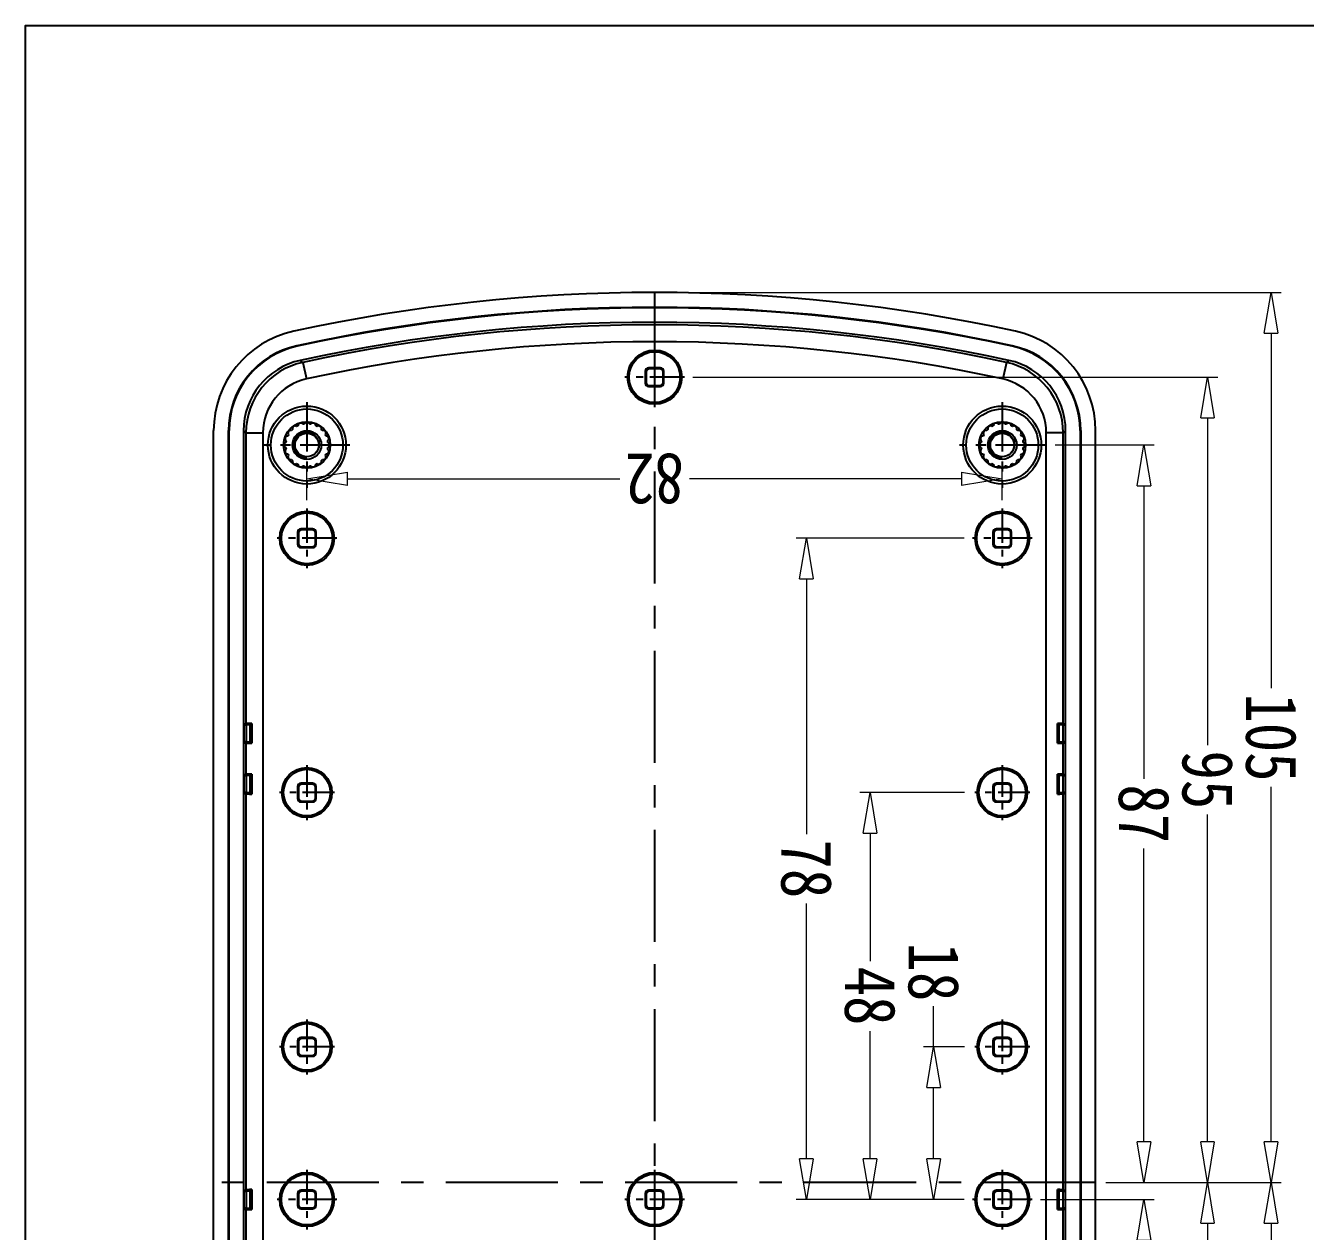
# Model space of a CAD drawing. Header units: millimetres. Extents: x 1786 to 2940, y -3417 to -1928.
# Drawn here: x 2424.2 to 2575.1, y -3198.1 to -3055.9 of the extents above; entities that cross this region are included whole.
import ezdxf

# ---------------------------------------------------------------- set-up
doc = ezdxf.new("R2010")
doc.units = ezdxf.units.MM
doc.linetypes.add('CENTER', pattern=[50.8, 31.75, -6.35, 6.35, -6.35])
doc.layers.add('dim', color=3, linetype='Continuous', lineweight=9)
doc.styles.add('FFS', font='', dxfattribs={"width": 0.85})
doc.styles.get('FFS').set_extended_font_data('FangSong_GB2312')
doc.dimstyles.new('YanXiu', dxfattribs={"dimtxt": 2.5, "dimasz": 2.2, "dimexe": 1, "dimexo": 0.6, "dimgap": 0.66, "dimtad": 0, "dimzin": 9, "dimdsep": 46, "dimtxsty": 'FFS', "dimblk": 'CLOSEDBLANK', "dimcen": 0, "dimclrd": 256, "dimclre": 131, "dimclrt": 42, "dimazin": 2, "dimtfac": 1, "dimtofl": 0, "dimtmove": 0, "dimatfit": 3, "dimldrblk": 'CLOSEDBLANK', "dimfxl": 1, "dimlwd": 5, "dimlwe": 5, "dimarcsym": 0})

# ---------------------------------------------------------------- blocks, each defined once
blk = doc.blocks.new('*u2')
at = {"layer": 'Defpoints', "color": 2}
blk.add_lwpolyline([(-135.77, 94.941), (135.77, 94.941), (135.77, -94.941), (-135.77, -94.941)], close=True, dxfattribs=at)
blk = doc.blocks.new('_ClosedBlank')
at = {"color": 0, "linetype": 'ByBlock', "lineweight": -2}
for p, q in [((-1, 0.167), (0, 0)), ((-1, 0.167), (-1, -0.167)), ((0, 0), (-1, -0.167))]:
    blk.add_line(p, q, dxfattribs=at)
blk = doc.blocks.new('*D30')
at = {"layer": 'Defpoints', "color": 0, "transparency": 16777216}
for p in [(142.79, 57.17, 0), (224.79, 57.17, 0), (224.79, 53.46)]:
    blk.add_point(p, dxfattribs=at)
at = {"layer": 'dim', "color": 131, "lineweight": 5, "transparency": 16777216}
for p, q in [((142.79, 55.97), (142.79, 52.26)), ((224.79, 55.97), (224.79, 52.26))]:
    blk.add_line(p, q, dxfattribs=at)
at = {"layer": 'dim', "lineweight": 5, "transparency": 16777216}
for p, q in [((147.59, 53.46), (179.68, 53.46)), ((219.99, 53.46), (187.89, 53.46))]:
    blk.add_line(p, q, dxfattribs=at)
at = {"layer": 'dim', "lineweight": 5, "transparency": 16777216, "xscale": 4.800000000000001, "yscale": 4.800000000000001, "zscale": 4.800000000000001, "rotation": 180}
blk.add_blockref('_ClosedBlank', (142.79, 53.46), dxfattribs=at)
at = {"layer": 'dim', "lineweight": 5, "transparency": 16777216, "xscale": 4.800000000000001, "yscale": 4.800000000000001, "zscale": 4.800000000000001}
blk.add_blockref('_ClosedBlank', (224.79, 53.46), dxfattribs=at)
at = {"layer": 'dim', "color": 42, "transparency": 16777216, "insert": (183.79, 53.46), "char_height": 6, "attachment_point": 5, "style": 'FFS'}
blk.add_mtext('82', dxfattribs=at)
blk = doc.blocks.new('*D31')
at = {"layer": 'Defpoints', "color": 0, "transparency": 16777216}
for p in [(146.09, 138.47, 0), (146.09, 60.47, 0), (165.88, 60.47)]:
    blk.add_point(p, dxfattribs=at)
at = {"layer": 'dim', "color": 131, "lineweight": 5, "transparency": 16777216}
for p, q in [((147.29, 138.47), (167.08, 138.47)), ((147.29, 60.47), (167.08, 60.47))]:
    blk.add_line(p, q, dxfattribs=at)
at = {"layer": 'dim', "lineweight": 5, "transparency": 16777216}
for p, q in [((165.88, 133.67), (165.88, 103.57)), ((165.88, 65.27), (165.88, 95.38))]:
    blk.add_line(p, q, dxfattribs=at)
at = {"layer": 'dim', "lineweight": 5, "transparency": 16777216, "xscale": 4.800000000000001, "yscale": 4.800000000000001, "zscale": 4.800000000000001}
for p, rotation in [((165.88, 138.47), 90), ((165.88, 60.47), 270)]:
    blk.add_blockref('_ClosedBlank', p, dxfattribs=dict(at, rotation=rotation))
at = {"layer": 'dim', "color": 42, "transparency": 16777216, "insert": (165.88, 99.47), "char_height": 6, "attachment_point": 5, "rotation": 90, "style": 'FFS'}
blk.add_mtext('78', dxfattribs=at)
blk = doc.blocks.new('*D32')
at = {"layer": 'Defpoints', "color": 0, "transparency": 16777216}
for p in [(146.09, 138.47, 0), (146.03, 90.47, 0), (158.38, 90.47)]:
    blk.add_point(p, dxfattribs=at)
at = {"layer": 'dim', "color": 131, "lineweight": 5, "transparency": 16777216}
for p, q in [((147.29, 138.47), (159.58, 138.47)), ((147.23, 90.47), (159.58, 90.47))]:
    blk.add_line(p, q, dxfattribs=at)
at = {"layer": 'dim', "lineweight": 5, "transparency": 16777216}
for p, q in [((158.38, 133.67), (158.38, 118.61)), ((158.38, 95.27), (158.38, 110.34))]:
    blk.add_line(p, q, dxfattribs=at)
at = {"layer": 'dim', "lineweight": 5, "transparency": 16777216, "xscale": 4.800000000000001, "yscale": 4.800000000000001, "zscale": 4.800000000000001}
for p, rotation in [((158.38, 138.47), 90), ((158.38, 90.47), 270)]:
    blk.add_blockref('_ClosedBlank', p, dxfattribs=dict(at, rotation=rotation))
at = {"layer": 'dim', "color": 42, "transparency": 16777216, "insert": (158.38, 114.47), "char_height": 6, "attachment_point": 5, "rotation": 90, "style": 'FFS'}
blk.add_mtext('48', dxfattribs=at)
blk = doc.blocks.new('*D33')
at = {"layer": 'Defpoints', "color": 0, "transparency": 16777216}
for p in [(146.09, 138.47, 0), (146.03, 120.47, 0), (150.88, 120.47)]:
    blk.add_point(p, dxfattribs=at)
at = {"layer": 'dim', "color": 131, "lineweight": 5, "transparency": 16777216}
for p, q in [((147.29, 138.47), (152.08, 138.47)), ((147.23, 120.47), (152.08, 120.47))]:
    blk.add_line(p, q, dxfattribs=at)
at = {"layer": 'dim', "lineweight": 5, "transparency": 16777216}
for p, q in [((150.88, 133.67), (150.88, 125.27)), ((150.88, 120.47), (150.88, 115.67))]:
    blk.add_line(p, q, dxfattribs=at)
at = {"layer": 'dim', "lineweight": 5, "transparency": 16777216, "xscale": 4.800000000000001, "yscale": 4.800000000000001, "zscale": 4.800000000000001}
for p, rotation in [((150.88, 138.47), 90), ((150.88, 120.47), 270)]:
    blk.add_blockref('_ClosedBlank', p, dxfattribs=dict(at, rotation=rotation))
at = {"layer": 'dim', "color": 42, "transparency": 16777216, "insert": (150.88, 111.63), "char_height": 6, "attachment_point": 5, "rotation": 90, "style": 'FFS'}
blk.add_mtext('18', dxfattribs=at)
blk = doc.blocks.new('*D34')
at = {"layer": 'Defpoints', "color": 0, "transparency": 16777216}
for p in [(131.79, 136.47, 0), (111.08, 31.47), (183.79, 31.47, 0)]:
    blk.add_point(p, dxfattribs=at)
at = {"layer": 'dim', "color": 131, "lineweight": 5, "transparency": 16777216}
for p, q in [((130.59, 136.47), (109.88, 136.47)), ((182.59, 31.47), (109.88, 31.47))]:
    blk.add_line(p, q, dxfattribs=at)
at = {"layer": 'dim', "lineweight": 5, "transparency": 16777216}
for p, q in [((111.08, 131.67), (111.08, 89.78)), ((111.08, 36.27), (111.08, 78.17))]:
    blk.add_line(p, q, dxfattribs=at)
at = {"layer": 'dim', "lineweight": 5, "transparency": 16777216, "xscale": 4.800000000000001, "yscale": 4.800000000000001, "zscale": 4.800000000000001}
for p, rotation in [((111.08, 136.47), 90), ((111.08, 31.47), 270)]:
    blk.add_blockref('_ClosedBlank', p, dxfattribs=dict(at, rotation=rotation))
at = {"layer": 'dim', "color": 42, "transparency": 16777216, "insert": (111.08, 83.97), "char_height": 6, "attachment_point": 5, "rotation": 90, "style": 'FFS'}
blk.add_mtext('105', dxfattribs=at)
blk = doc.blocks.new('*D35')
at = {"layer": 'Defpoints', "color": 0, "transparency": 16777216}
for p in [(131.79, 136.47, 0), (118.58, 41.47), (180.49, 41.47, 0)]:
    blk.add_point(p, dxfattribs=at)
at = {"layer": 'dim', "color": 131, "lineweight": 5, "transparency": 16777216}
for p, q in [((130.59, 136.47), (117.38, 136.47)), ((179.29, 41.47), (117.38, 41.47))]:
    blk.add_line(p, q, dxfattribs=at)
at = {"layer": 'dim', "lineweight": 5, "transparency": 16777216}
for p, q in [((118.58, 131.67), (118.58, 93.07)), ((118.58, 46.27), (118.58, 84.88))]:
    blk.add_line(p, q, dxfattribs=at)
at = {"layer": 'dim', "lineweight": 5, "transparency": 16777216, "xscale": 4.800000000000001, "yscale": 4.800000000000001, "zscale": 4.800000000000001}
for p, rotation in [((118.58, 136.47), 90), ((118.58, 41.47), 270)]:
    blk.add_blockref('_ClosedBlank', p, dxfattribs=dict(at, rotation=rotation))
at = {"layer": 'dim', "color": 42, "transparency": 16777216, "insert": (118.58, 88.97), "char_height": 6, "attachment_point": 5, "rotation": 90, "style": 'FFS'}
blk.add_mtext('95', dxfattribs=at)
blk = doc.blocks.new('*D36')
at = {"layer": 'Defpoints', "color": 0, "transparency": 16777216}
for p in [(131.79, 136.47, 0), (126.08, 49.47), (137.73, 49.47, 0)]:
    blk.add_point(p, dxfattribs=at)
at = {"layer": 'dim', "color": 131, "lineweight": 5, "transparency": 16777216}
for p, q in [((130.59, 136.47), (124.88, 136.47)), ((136.53, 49.47), (124.88, 49.47))]:
    blk.add_line(p, q, dxfattribs=at)
at = {"layer": 'dim', "lineweight": 5, "transparency": 16777216}
for p, q in [((126.08, 131.67), (126.08, 97.08)), ((126.08, 54.27), (126.08, 88.86))]:
    blk.add_line(p, q, dxfattribs=at)
at = {"layer": 'dim', "lineweight": 5, "transparency": 16777216, "xscale": 4.800000000000001, "yscale": 4.800000000000001, "zscale": 4.800000000000001}
for p, rotation in [((126.08, 136.47), 90), ((126.08, 49.47), 270)]:
    blk.add_blockref('_ClosedBlank', p, dxfattribs=dict(at, rotation=rotation))
at = {"layer": 'dim', "color": 42, "transparency": 16777216, "insert": (126.08, 92.97), "char_height": 6, "attachment_point": 5, "rotation": 90, "style": 'FFS'}
blk.add_mtext('87', dxfattribs=at)
blk = doc.blocks.new('*D37')
at = {"layer": 'Defpoints', "color": 0, "transparency": 16777216}
for p in [(111.08, 241.47), (137.78, 241.47), (131.79, 136.47, 0)]:
    blk.add_point(p, dxfattribs=at)
at = {"layer": 'dim', "color": 131, "lineweight": 5, "transparency": 16777216}
for p, q in [((136.59, 241.47), (109.88, 241.47)), ((130.59, 136.47), (109.88, 136.47))]:
    blk.add_line(p, q, dxfattribs=at)
at = {"layer": 'dim', "lineweight": 5, "transparency": 16777216}
for p, q in [((111.08, 236.67), (111.08, 194.78)), ((111.08, 141.27), (111.08, 183.17))]:
    blk.add_line(p, q, dxfattribs=at)
at = {"layer": 'dim', "lineweight": 5, "transparency": 16777216, "xscale": 4.800000000000001, "yscale": 4.800000000000001, "zscale": 4.800000000000001}
for p, rotation in [((111.08, 241.47), 90), ((111.08, 136.47), 270)]:
    blk.add_blockref('_ClosedBlank', p, dxfattribs=dict(at, rotation=rotation))
at = {"layer": 'dim', "color": 42, "transparency": 16777216, "insert": (111.08, 188.97), "char_height": 6, "attachment_point": 5, "rotation": 90, "style": 'FFS'}
blk.add_mtext('105', dxfattribs=at)
blk = doc.blocks.new('*D38')
at = {"layer": 'Defpoints', "color": 0, "transparency": 16777216}
for p in [(118.58, 223.47), (156.49, 223.47, 0), (131.79, 136.47, 0)]:
    blk.add_point(p, dxfattribs=at)
at = {"layer": 'dim', "color": 131, "lineweight": 5, "transparency": 16777216}
for p, q in [((155.29, 223.47), (117.38, 223.47)), ((130.59, 136.47), (117.38, 136.47))]:
    blk.add_line(p, q, dxfattribs=at)
at = {"layer": 'dim', "lineweight": 5, "transparency": 16777216}
for p, q in [((118.58, 218.67), (118.58, 184.08)), ((118.58, 141.27), (118.58, 175.86))]:
    blk.add_line(p, q, dxfattribs=at)
at = {"layer": 'dim', "lineweight": 5, "transparency": 16777216, "xscale": 4.800000000000001, "yscale": 4.800000000000001, "zscale": 4.800000000000001}
for p, rotation in [((118.58, 223.47), 90), ((118.58, 136.47), 270)]:
    blk.add_blockref('_ClosedBlank', p, dxfattribs=dict(at, rotation=rotation))
at = {"layer": 'dim', "color": 42, "transparency": 16777216, "insert": (118.58, 179.97), "char_height": 6, "attachment_point": 5, "rotation": 90, "style": 'FFS'}
blk.add_mtext('87', dxfattribs=at)
blk = doc.blocks.new('*D39')
at = {"layer": 'Defpoints', "color": 0, "transparency": 16777216}
for p in [(126.08, 138.47), (139.49, 138.47, 0), (131.79, 136.47, 0)]:
    blk.add_point(p, dxfattribs=at)
at = {"layer": 'dim', "lineweight": 5, "transparency": 16777216}
for p, q in [((126.08, 143.27), (126.08, 148.07)), ((126.08, 131.67), (126.08, 126.87))]:
    blk.add_line(p, q, dxfattribs=at)
at = {"layer": 'dim', "color": 131, "lineweight": 5, "transparency": 16777216}
for p, q in [((138.29, 138.47), (124.88, 138.47)), ((130.59, 136.47), (124.88, 136.47))]:
    blk.add_line(p, q, dxfattribs=at)
at = {"layer": 'dim', "lineweight": 5, "transparency": 16777216, "xscale": 4.800000000000001, "yscale": 4.800000000000001, "zscale": 4.800000000000001}
for p, rotation in [((126.08, 138.47), 270), ((126.08, 136.47), 90)]:
    blk.add_blockref('_ClosedBlank', p, dxfattribs=dict(at, rotation=rotation))
at = {"layer": 'dim', "color": 42, "transparency": 16777216, "insert": (126.08, 150.44), "char_height": 6, "attachment_point": 5, "rotation": 90, "style": 'FFS'}
blk.add_mtext('2', dxfattribs=at)
blk = doc.blocks.new('u231')
at = {"color": 1, "linetype": 'CENTER', "ltscale": 0.416}
for p, q in [((183.786, 31.473), (183.786, 241.473)), ((131.786, 136.473), (235.786, 136.473))]:
    blk.add_line(p, q, dxfattribs=at)
at = {"color": 7, "linetype": 'Continuous'}
for p, q in [((131.786, 235.474, 0), (131.786, 47.776, 0)), ((133.536, 47.777, 0), (133.536, 235.472, 0)), ((133.604, 47.777, 0), (133.604, 235.472, 0)), ((135.309, 235.45, 0), (135.309, 47.795, 0)), ((232.262, 47.795, 0), (232.262, 235.45, 0)), ((233.967, 235.472, 0), (233.967, 47.777, 0)), ((234.035, 235.472, 0), (234.035, 47.777, 0)), ((235.786, 235.474, 0), (235.786, 47.776, 0)), ((137.6, 235.158, 0), (137.6, 48.03, 0)), ((229.971, 48.03, 0), (229.971, 235.158, 0)), ((135.6, 143.315, 0), (135.6, 139.63, 0)), ((231.971, 139.63, 0), (231.971, 143.315, 0)), ((135.6, 139.63, 0), (135.309, 139.484, 0)), ((135.309, 139.477, 0), (135.609, 139.473, 0)), ((136.109, 139.473, 0), (135.609, 139.473, 0)), ((135.609, 139.473, 0), (135.609, 137.473, 0)), ((136.109, 139.473, 0), (136.279, 139.643, 0)), ((136.109, 137.473, 0), (136.109, 139.473, 0)), ((136.279, 139.643, 0), (136.279, 137.303, 0)), ((141.686, 139.18, 0), (141.79, 139.075, 0)), ((141.686, 139.18, 0), (141.686, 137.765, 0)), ((141.79, 139.075, 0), (141.79, 137.87, 0)), ((143.493, 139.573, 0), (142.078, 139.573, 0)), ((142.078, 139.573, 0), (142.183, 139.468, 0)), ((143.388, 139.468, 0), (142.183, 139.468, 0)), ((143.493, 139.573, 0), (143.388, 139.468, 0)), ((143.886, 139.18, 0), (143.781, 139.075, 0)), ((143.781, 137.87, 0), (143.781, 139.075, 0)), ((143.886, 137.765, 0), (143.886, 139.18, 0)), ((182.686, 139.18, 0), (182.79, 139.075, 0)), ((182.686, 139.18, 0), (182.686, 137.765, 0)), ((182.79, 139.075, 0), (182.79, 137.87, 0)), ((183.078, 139.573, 0), (183.183, 139.468, 0)), ((184.493, 139.573, 0), (183.078, 139.573, 0)), ((184.388, 139.468, 0), (183.183, 139.468, 0)), ((184.493, 139.573, 0), (184.388, 139.468, 0)), ((184.886, 139.18, 0), (184.781, 139.075, 0)), ((184.781, 137.87, 0), (184.781, 139.075, 0)), ((184.886, 137.765, 0), (184.886, 139.18, 0)), ((223.686, 139.18, 0), (223.686, 137.765, 0)), ((223.686, 139.18, 0), (223.79, 139.075, 0)), ((223.79, 139.075, 0), (223.79, 137.87, 0)), ((224.078, 139.573, 0), (224.183, 139.468, 0)), ((225.493, 139.573, 0), (224.078, 139.573, 0)), ((225.388, 139.468, 0), (224.183, 139.468, 0)), ((225.493, 139.573, 0), (225.388, 139.468, 0)), ((225.886, 139.18, 0), (225.781, 139.075, 0)), ((225.781, 137.87, 0), (225.781, 139.075, 0)), ((225.886, 137.765, 0), (225.886, 139.18, 0)), ((231.293, 137.303, 0), (231.293, 139.643, 0)), ((231.462, 139.473, 0), (231.293, 139.643, 0)), ((231.941, 139.473, 0), (231.462, 139.473, 0)), ((231.462, 139.473, 0), (231.462, 137.473, 0)), ((231.941, 139.473, 0), (232.241, 139.477, 0)), ((231.941, 137.473, 0), (231.941, 139.473, 0)), ((232.262, 139.484, 0), (231.971, 139.63, 0)), ((232.241, 139.477, 0), (232.262, 139.484, 0)), ((232.241, 137.468, 0), (232.241, 139.477, 0)), ((135.609, 137.473, 0), (135.309, 137.468, 0)), ((135.6, 137.315, 0), (135.309, 137.461, 0)), ((135.609, 137.473, 0), (136.109, 137.473, 0)), ((136.109, 137.473, 0), (136.279, 137.303, 0)), ((141.686, 137.765, 0), (141.79, 137.87, 0)), ((142.078, 137.373, 0), (142.183, 137.477, 0)), ((142.078, 137.373, 0), (143.493, 137.373, 0)), ((142.183, 137.477, 0), (143.388, 137.477, 0)), ((143.493, 137.373, 0), (143.388, 137.477, 0)), ((143.886, 137.765, 0), (143.781, 137.87, 0)), ((182.686, 137.765, 0), (182.79, 137.87, 0)), ((183.078, 137.373, 0), (183.183, 137.477, 0)), ((183.078, 137.373, 0), (184.493, 137.373, 0)), ((183.183, 137.477, 0), (184.388, 137.477, 0)), ((184.493, 137.373, 0), (184.388, 137.477, 0)), ((184.886, 137.765, 0), (184.781, 137.87, 0)), ((223.686, 137.765, 0), (223.79, 137.87, 0)), ((224.078, 137.373, 0), (224.183, 137.477, 0)), ((224.078, 137.373, 0), (225.493, 137.373, 0)), ((224.183, 137.477, 0), (225.388, 137.477, 0)), ((225.493, 137.373, 0), (225.388, 137.477, 0)), ((225.886, 137.765, 0), (225.781, 137.87, 0)), ((231.462, 137.473, 0), (231.293, 137.303, 0)), ((231.462, 137.473, 0), (231.941, 137.473, 0)), ((232.241, 137.468, 0), (231.941, 137.473, 0)), ((232.262, 137.461, 0), (231.971, 137.315, 0)), ((232.241, 137.468, 0), (232.262, 137.461, 0)), ((135.6, 137.315, 0), (135.6, 90.63, 0)), ((231.971, 90.63, 0), (231.971, 137.315, 0)), ((141.686, 121.18, 0), (141.79, 121.075, 0)), ((141.686, 121.18, 0), (141.686, 119.765, 0)), ((141.79, 121.075, 0), (141.79, 119.87, 0)), ((143.493, 121.573, 0), (142.078, 121.573, 0)), ((142.078, 121.573, 0), (142.183, 121.468, 0)), ((143.388, 121.468, 0), (142.183, 121.468, 0)), ((143.493, 121.573, 0), (143.388, 121.468, 0)), ((143.886, 121.18, 0), (143.781, 121.075, 0)), ((143.781, 119.87, 0), (143.781, 121.075, 0)), ((143.886, 119.765, 0), (143.886, 121.18, 0)), ((223.686, 121.18, 0), (223.686, 119.765, 0)), ((223.686, 121.18, 0), (223.79, 121.075, 0)), ((223.79, 121.075, 0), (223.79, 119.87, 0)), ((224.078, 121.573, 0), (224.183, 121.468, 0)), ((225.493, 121.573, 0), (224.078, 121.573, 0)), ((225.388, 121.468, 0), (224.183, 121.468, 0)), ((225.493, 121.573, 0), (225.388, 121.468, 0)), ((225.886, 121.18, 0), (225.781, 121.075, 0)), ((225.781, 119.87, 0), (225.781, 121.075, 0)), ((225.886, 119.765, 0), (225.886, 121.18, 0)), ((141.686, 119.765, 0), (141.79, 119.87, 0)), ((142.078, 119.373, 0), (142.183, 119.477, 0)), ((142.078, 119.373, 0), (143.493, 119.373, 0)), ((142.183, 119.477, 0), (143.388, 119.477, 0)), ((143.493, 119.373, 0), (143.388, 119.477, 0)), ((143.886, 119.765, 0), (143.781, 119.87, 0)), ((223.686, 119.765, 0), (223.79, 119.87, 0)), ((224.078, 119.373, 0), (224.183, 119.477, 0)), ((224.078, 119.373, 0), (225.493, 119.373, 0)), ((224.183, 119.477, 0), (225.388, 119.477, 0)), ((225.493, 119.373, 0), (225.388, 119.477, 0)), ((225.886, 119.765, 0), (225.781, 119.87, 0)), ((135.6, 90.63, 0), (135.309, 90.484, 0)), ((136.109, 90.473, 0), (136.279, 90.643, 0)), ((136.279, 90.643, 0), (136.279, 88.303, 0)), ((141.686, 91.18, 0), (141.686, 89.765, 0)), ((141.686, 91.18, 0), (141.79, 91.075, 0)), ((141.79, 91.075, 0), (141.79, 89.87, 0)), ((143.493, 91.573, 0), (142.078, 91.573, 0)), ((142.078, 91.573, 0), (142.183, 91.468, 0)), ((143.388, 91.468, 0), (142.183, 91.468, 0)), ((143.493, 91.573, 0), (143.388, 91.468, 0)), ((143.886, 91.18, 0), (143.781, 91.075, 0)), ((143.781, 89.87, 0), (143.781, 91.075, 0)), ((143.886, 89.765, 0), (143.886, 91.18, 0)), ((223.686, 91.18, 0), (223.686, 89.765, 0)), ((223.686, 91.18, 0), (223.79, 91.075, 0)), ((223.79, 91.075, 0), (223.79, 89.87, 0)), ((224.078, 91.573, 0), (224.183, 91.468, 0)), ((225.493, 91.573, 0), (224.078, 91.573, 0)), ((225.388, 91.468, 0), (224.183, 91.468, 0)), ((225.493, 91.573, 0), (225.388, 91.468, 0)), ((225.886, 91.18, 0), (225.781, 91.075, 0)), ((225.781, 89.87, 0), (225.781, 91.075, 0)), ((225.886, 89.765, 0), (225.886, 91.18, 0)), ((231.462, 90.473, 0), (231.293, 90.643, 0)), ((231.293, 88.303, 0), (231.293, 90.643, 0)), ((232.262, 90.484, 0), (231.971, 90.63, 0)), ((135.309, 90.477, 0), (135.609, 90.473, 0)), ((136.109, 90.473, 0), (135.609, 90.473, 0)), ((135.609, 90.473, 0), (135.609, 88.473, 0)), ((136.109, 88.473, 0), (136.109, 90.473, 0)), ((141.686, 89.765, 0), (141.79, 89.87, 0)), ((142.078, 89.373, 0), (142.183, 89.477, 0)), ((142.078, 89.373, 0), (143.493, 89.373, 0)), ((142.183, 89.477, 0), (143.388, 89.477, 0)), ((143.493, 89.373, 0), (143.388, 89.477, 0)), ((143.886, 89.765, 0), (143.781, 89.87, 0)), ((223.686, 89.765, 0), (223.79, 89.87, 0)), ((224.078, 89.373, 0), (224.183, 89.477, 0)), ((224.078, 89.373, 0), (225.493, 89.373, 0)), ((224.183, 89.477, 0), (225.388, 89.477, 0)), ((225.493, 89.373, 0), (225.388, 89.477, 0)), ((225.886, 89.765, 0), (225.781, 89.87, 0)), ((231.941, 90.473, 0), (231.462, 90.473, 0)), ((231.462, 90.473, 0), (231.462, 88.473, 0)), ((231.941, 90.473, 0), (232.241, 90.477, 0)), ((231.941, 88.473, 0), (231.941, 90.473, 0)), ((232.241, 90.477, 0), (232.262, 90.484, 0)), ((232.241, 88.468, 0), (232.241, 90.477, 0)), ((135.609, 88.473, 0), (135.309, 88.468, 0)), ((135.6, 88.315, 0), (135.309, 88.461, 0)), ((135.6, 88.315, 0), (135.6, 84.63, 0)), ((135.609, 88.473, 0), (136.109, 88.473, 0)), ((136.109, 88.473, 0), (136.279, 88.303, 0)), ((231.462, 88.473, 0), (231.293, 88.303, 0)), ((231.462, 88.473, 0), (231.941, 88.473, 0)), ((232.241, 88.468, 0), (231.941, 88.473, 0)), ((232.262, 88.461, 0), (231.971, 88.315, 0)), ((231.971, 84.63, 0), (231.971, 88.315, 0)), ((232.241, 88.468, 0), (232.262, 88.461, 0)), ((135.6, 84.63, 0), (135.309, 84.484, 0)), ((136.109, 84.473, 0), (136.279, 84.643, 0)), ((136.279, 84.643, 0), (136.279, 82.303, 0)), ((231.462, 84.473, 0), (231.293, 84.643, 0)), ((231.293, 82.303, 0), (231.293, 84.643, 0)), ((232.262, 84.484, 0), (231.971, 84.63, 0)), ((135.309, 84.477, 0), (135.609, 84.473, 0)), ((136.109, 84.473, 0), (135.609, 84.473, 0)), ((135.609, 84.473, 0), (135.609, 82.473, 0)), ((136.109, 82.473, 0), (136.109, 84.473, 0)), ((231.941, 84.473, 0), (231.462, 84.473, 0)), ((231.462, 84.473, 0), (231.462, 82.473, 0)), ((231.941, 84.473, 0), (232.241, 84.477, 0)), ((231.941, 82.473, 0), (231.941, 84.473, 0)), ((232.241, 84.477, 0), (232.262, 84.484, 0)), ((232.241, 82.468, 0), (232.241, 84.477, 0)), ((135.609, 82.473, 0), (135.309, 82.468, 0)), ((135.6, 82.315, 0), (135.309, 82.461, 0)), ((135.6, 82.315, 0), (135.6, 48.03, 0)), ((135.609, 82.473, 0), (136.109, 82.473, 0)), ((136.109, 82.473, 0), (136.279, 82.303, 0)), ((231.462, 82.473, 0), (231.293, 82.303, 0)), ((231.462, 82.473, 0), (231.941, 82.473, 0)), ((232.241, 82.468, 0), (231.941, 82.473, 0)), ((232.262, 82.461, 0), (231.971, 82.315, 0)), ((231.971, 48.031, 0), (231.971, 82.315, 0)), ((232.241, 82.468, 0), (232.262, 82.461, 0)), ((141.686, 61.18, 0), (141.686, 59.765, 0)), ((141.686, 61.18, 0), (141.79, 61.075, 0)), ((141.79, 61.075, 0), (141.79, 59.87, 0)), ((143.493, 61.573, 0), (142.078, 61.573, 0)), ((142.078, 61.573, 0), (142.183, 61.468, 0)), ((143.388, 61.468, 0), (142.183, 61.468, 0)), ((143.493, 61.573, 0), (143.388, 61.468, 0)), ((143.886, 61.18, 0), (143.781, 61.075, 0)), ((143.781, 59.87, 0), (143.781, 61.075, 0)), ((143.886, 59.765, 0), (143.886, 61.18, 0)), ((223.686, 61.18, 0), (223.686, 59.765, 0)), ((223.686, 61.18, 0), (223.79, 61.075, 0)), ((223.79, 61.075, 0), (223.79, 59.87, 0)), ((224.078, 61.573, 0), (224.183, 61.468, 0)), ((225.493, 61.573, 0), (224.078, 61.573, 0)), ((225.388, 61.468, 0), (224.183, 61.468, 0)), ((225.493, 61.573, 0), (225.388, 61.468, 0)), ((225.886, 61.18, 0), (225.781, 61.075, 0)), ((225.781, 59.87, 0), (225.781, 61.075, 0)), ((225.886, 59.765, 0), (225.886, 61.18, 0)), ((141.686, 59.765, 0), (141.79, 59.87, 0)), ((142.078, 59.373, 0), (142.183, 59.477, 0)), ((142.078, 59.373, 0), (143.493, 59.373, 0)), ((142.183, 59.477, 0), (143.388, 59.477, 0)), ((143.493, 59.373, 0), (143.388, 59.477, 0)), ((143.886, 59.765, 0), (143.781, 59.87, 0)), ((223.686, 59.765, 0), (223.79, 59.87, 0)), ((224.078, 59.373, 0), (224.183, 59.477, 0)), ((224.078, 59.373, 0), (225.493, 59.373, 0)), ((224.183, 59.477, 0), (225.388, 59.477, 0)), ((225.493, 59.373, 0), (225.388, 59.477, 0)), ((225.886, 59.765, 0), (225.781, 59.87, 0)), ((133.536, 47.777, 0), (133.604, 47.777, 0)), ((135.309, 47.795, 0), (135.6, 48.03, 0)), ((135.6, 48.03, 0), (137.6, 48.03, 0)), ((231.971, 48.03, 0), (229.971, 48.03, 0)), ((234.035, 47.777, 0), (233.967, 47.777, 0)), ((183.078, 42.573, 0), (183.183, 42.468, 0)), ((184.493, 42.573, 0), (183.078, 42.573, 0)), ((184.388, 42.468, 0), (183.183, 42.468, 0)), ((184.493, 42.573, 0), (184.388, 42.468, 0)), ((142.302, 39.723, 0), (142.725, 41.678, 0)), ((182.686, 42.18, 0), (182.686, 40.765, 0)), ((182.686, 42.18, 0), (182.79, 42.075, 0)), ((182.686, 40.765, 0), (182.79, 40.87, 0)), ((182.79, 42.075, 0), (182.79, 40.87, 0)), ((184.886, 42.18, 0), (184.781, 42.075, 0)), ((184.781, 40.87, 0), (184.781, 42.075, 0)), ((184.886, 40.765, 0), (184.781, 40.87, 0)), ((184.886, 40.765, 0), (184.886, 42.18, 0)), ((225.269, 39.723, 0), (224.846, 41.678, 0)), ((142, 39.491, 0), (142.302, 39.723, 0)), ((183.078, 40.373, 0), (183.183, 40.477, 0)), ((183.078, 40.373, 0), (184.493, 40.373, 0)), ((183.183, 40.477, 0), (184.388, 40.477, 0)), ((184.493, 40.373, 0), (184.388, 40.477, 0)), ((225.268, 39.723, 0), (225.571, 39.491, 0)), ((141.604, 37.763, 0), (141.619, 37.829, 0)), ((225.967, 37.763, 0), (225.953, 37.829, 0))]:
    blk.add_line(p, q, dxfattribs=at)
at = {"color": 1, "linetype": 'CENTER', "ltscale": 0.127962}
for p, q in [((142.786, 134.954, 0), (142.786, 141.992, 0)), ((183.786, 134.954, 0), (183.786, 141.992, 0)), ((224.786, 134.954, 0), (224.786, 141.992, 0)), ((139.267, 138.473, 0), (146.305, 138.473, 0)), ((180.267, 138.473, 0), (187.305, 138.473, 0)), ((221.267, 138.473, 0), (228.305, 138.473, 0)), ((142.786, 56.954, 0), (142.786, 63.992, 0)), ((224.786, 56.954, 0), (224.786, 63.992, 0)), ((139.267, 60.473, 0), (146.305, 60.473, 0)), ((221.267, 60.473, 0), (228.305, 60.473, 0)), ((183.786, 37.954, 0), (183.786, 44.992, 0)), ((180.267, 41.473, 0), (187.305, 41.473, 0))]:
    blk.add_line(p, q, dxfattribs=at)
at = {"color": 1, "linetype": 'CENTER', "ltscale": 0.117962}
for p, q in [((142.786, 117.229, 0), (142.786, 123.717, 0)), ((224.786, 117.229, 0), (224.786, 123.717, 0)), ((139.542, 120.473, 0), (146.03, 120.473, 0)), ((221.542, 120.473, 0), (228.03, 120.473, 0)), ((142.786, 87.229, 0), (142.786, 93.717, 0)), ((224.786, 87.229, 0), (224.786, 93.717, 0)), ((139.542, 90.473, 0), (146.03, 90.473, 0)), ((221.542, 90.473, 0), (228.03, 90.473, 0))]:
    blk.add_line(p, q, dxfattribs=at)
at = {"color": 1, "linetype": 'CENTER', "ltscale": 0.183968}
for p, q in [((142.786, 44.413, 0), (142.786, 54.532, 0)), ((224.786, 44.413, 0), (224.786, 54.532, 0)), ((137.727, 49.473, 0), (147.845, 49.473, 0)), ((219.727, 49.473, 0), (229.845, 49.473, 0))]:
    blk.add_line(p, q, dxfattribs=at)
at = {"color": 7, "linetype": 'Continuous'}
for centre, radius in [((142.786, 138.473, 0), 3.199), ((142.786, 138.473, 0), 3), ((183.786, 138.473, 0), 3.199), ((183.786, 138.473, 0), 3), ((224.786, 138.473, 0), 3.199), ((224.786, 138.473, 0), 3), ((142.786, 120.473, 0), 2.949), ((142.786, 120.473, 0), 2.75), ((224.786, 120.473, 0), 2.949), ((224.786, 120.473, 0), 2.75), ((142.786, 90.473, 0), 2.949), ((142.786, 90.473, 0), 2.75), ((224.786, 90.473, 0), 2.949), ((224.786, 90.473, 0), 2.75), ((142.786, 60.473, 0), 3.199), ((142.786, 60.473, 0), 3), ((224.786, 60.473, 0), 3.199), ((224.786, 60.473, 0), 3), ((142.786, 49.473, 0), 4.599), ((142.786, 49.473, 0), 4.25), ((224.786, 49.473, 0), 4.599), ((224.786, 49.473, 0), 4.25), ((142.786, 49.473, 0), 2.75), ((142.786, 49.473), 2.75), ((224.786, 49.473, 0), 2.75), ((224.786, 49.473), 2.75), ((142.786, 49.473, 0), 1.7), ((142.786, 49.473, 0), 1.4), ((224.786, 49.473, 0), 1.7), ((224.786, 49.473, 0), 1.4), ((183.786, 41.473, 0), 3.199), ((183.786, 41.473, 0), 3)]:
    blk.add_circle(centre, radius, dxfattribs=at)
for centre, radius, start, end in [((141.384, 51.402, 0), 0.315, 53.97438, 198.02562), ((142.786, 49.473, 0), 2.5, 114.8921, 119.1079), ((142.049, 51.741, 0), 0.315, 35.97438, 180.02562), ((142.786, 49.473, 0), 2.5, 96.8921, 101.1079), ((142.786, 51.857, 0), 0.315, 17.97438, 162.02562), ((142.786, 49.473, 0), 2.5, 78.8921, 83.1079), ((143.523, 51.741, 0), 0.315, 359.97438, 144.02562), ((142.786, 49.473, 0), 2.5, 60.8921, 65.1079), ((144.187, 51.402, 0), 0.315, 341.97438, 126.02562), ((223.384, 51.402, 0), 0.315, 53.97438, 198.02562), ((224.786, 49.473, 0), 2.5, 114.8921, 119.1079), ((224.049, 51.741, 0), 0.315, 35.97438, 180.02562), ((224.786, 49.473, 0), 2.5, 96.8921, 101.1079), ((224.786, 51.857, 0), 0.315, 17.97438, 162.02562), ((224.786, 49.473, 0), 2.5, 78.8921, 83.1079), ((225.523, 51.741, 0), 0.315, 359.97438, 144.02562), ((224.786, 49.473, 0), 2.5, 60.8921, 65.1079), ((226.187, 51.402, 0), 0.315, 341.97438, 126.02562), ((140.518, 50.209, 0), 0.315, 89.97438, 234.02562), ((142.786, 49.473, 0), 2.5, 168.8921, 173.1079), ((142.786, 49.473, 0), 2.5, 150.8921, 155.1079), ((140.856, 50.874, 0), 0.315, 71.97438, 216.02562), ((142.786, 49.473, 0), 2.5, 132.8921, 137.1079), ((142.786, 49.473, 0), 2.5, 42.8921, 47.1079), ((144.715, 50.874, 0), 0.315, 323.97438, 108.02562), ((142.786, 49.473, 0), 2.5, 24.8921, 29.1079), ((145.054, 50.209, 0), 0.315, 305.97438, 90.02562), ((142.786, 49.473, 0), 2.5, 6.8921, 11.1079), ((222.518, 50.209, 0), 0.315, 89.97438, 234.02562), ((224.786, 49.473, 0), 2.5, 168.8921, 173.1079), ((224.786, 49.473, 0), 2.5, 150.8921, 155.1079), ((222.856, 50.874, 0), 0.315, 71.97438, 216.02562), ((224.786, 49.473, 0), 2.5, 132.8921, 137.1079), ((224.786, 49.473, 0), 2.5, 42.8921, 47.1079), ((226.715, 50.874, 0), 0.315, 323.97438, 108.02562), ((224.786, 49.473, 0), 2.5, 24.8921, 29.1079), ((227.054, 50.209, 0), 0.315, 305.97438, 90.02562), ((224.786, 49.473, 0), 2.5, 6.8921, 11.1079), ((140.401, 49.473, 0), 0.315, 107.97438, 252.02562), ((140.518, 48.736, 0), 0.315, 125.97438, 270.02562), ((142.786, 49.473, 0), 2.5, 186.8921, 191.1079), ((142.786, 49.473, 0), 2.5, 204.8921, 209.1079), ((142.786, 49.473, 0), 2.5, 330.8921, 335.1079), ((145.054, 48.736, 0), 0.315, 269.97438, 54.02562), ((142.786, 49.473, 0), 2.5, 348.8921, 353.1079), ((145.17, 49.473, 0), 0.315, 287.97438, 72.02562), ((222.401, 49.473, 0), 0.315, 107.97438, 252.02562), ((222.518, 48.736, 0), 0.315, 125.97438, 270.02562), ((224.786, 49.473, 0), 2.5, 186.8921, 191.1079), ((224.786, 49.473, 0), 2.5, 204.8921, 209.1079), ((224.786, 49.473, 0), 2.5, 330.8921, 335.1079), ((227.054, 48.736, 0), 0.315, 269.97438, 54.02562), ((224.786, 49.473, 0), 2.5, 348.8921, 353.1079), ((227.17, 49.473, 0), 0.315, 287.97438, 72.02562), ((143.783, 47.775, 0), 11.998, 179.99806, 257.717), ((143.785, 47.776, 0), 10.248, 179.99842, 257.7169), ((143.785, 47.776, 0), 10.18, 179.99843, 257.71602), ((143.807, 47.795, 0), 8.498, 179.99806, 257.72283), ((144.1, 48.03, 0), 8.499, 180.00225, 257.79036), ((144.099, 48.03, 0), 6.499, 179.99804, 257.79457), ((140.856, 48.071, 0), 0.315, 143.97438, 288.02562), ((142.786, 49.473, 0), 2.5, 222.8921, 227.1079), ((141.384, 47.543, 0), 0.315, 161.97438, 306.02562), ((142.786, 49.473, 0), 2.5, 240.8921, 245.1079), ((142.049, 47.205, 0), 0.315, 179.97438, 324.02562), ((142.786, 49.473, 0), 2.5, 258.8921, 263.1079), ((142.786, 47.088, 0), 0.315, 197.97438, 342.02562), ((142.786, 49.473, 0), 2.5, 276.8921, 281.1079), ((143.523, 47.205, 0), 0.315, 215.97438, 0.02562), ((142.786, 49.473, 0), 2.5, 294.8921, 299.1079), ((144.187, 47.543, 0), 0.315, 233.97438, 18.02562), ((142.786, 49.473, 0), 2.5, 312.8921, 317.1079), ((144.715, 48.071, 0), 0.315, 251.97438, 36.02562), ((222.856, 48.071, 0), 0.315, 143.97438, 288.02562), ((224.786, 49.473, 0), 2.5, 222.8921, 227.1079), ((223.384, 47.543, 0), 0.315, 161.97438, 306.02562), ((224.786, 49.473, 0), 2.5, 240.8921, 245.1079), ((224.049, 47.205, 0), 0.315, 179.97438, 324.02562), ((224.786, 49.473, 0), 2.5, 258.8921, 263.1079), ((224.786, 47.088, 0), 0.315, 197.97438, 342.02562), ((223.472, 48.03, 0), 6.499, 282.20543, 0.00196), ((224.786, 49.473, 0), 2.5, 276.8921, 281.1079), ((225.523, 47.205, 0), 0.315, 215.97438, 0.02562), ((223.472, 48.03, 0), 8.499, 282.20275, 0.00423), ((223.764, 47.795, 0), 8.498, 282.27717, 0.00194), ((224.786, 49.473, 0), 2.5, 294.8921, 299.1079), ((223.787, 47.776, 0), 10.18, 282.28311, 0.00157), ((223.787, 47.776, 0), 10.248, 282.28311, 0.00157), ((226.187, 47.543, 0), 0.315, 233.97438, 18.02562), ((223.788, 47.775, 0), 11.998, 282.283, 0.00194), ((224.786, 49.473, 0), 2.5, 312.8921, 317.1079), ((226.715, 48.071, 0), 0.315, 251.97438, 36.02562), ((183.786, 231.473, 0), 194.185, 257.79261, 282.20739), ((183.786, 231.473, 0), 196.477, 257.72089, 282.27911), ((183.786, 231.473, 0), 196.185, 257.79261, 282.20709), ((183.786, 231.473, 0), 198.249, 257.71532, 282.28468), ((183.786, 231.473, 0), 198.181, 257.71527, 282.28468), ((183.786, 231.473, 0), 200, 257.71506, 282.28494)]:
    blk.add_arc(centre, radius, start, end, dxfattribs=at)
for centre, major_axis, ratio, start_param, end_param in [((137.6, 139.629, 0), (2, 0), 0.0087269, 2.2925226, 3.1241394), ((142.078, 139.18, 0), (0.278, -0.278), 0.9996955, 2.3563468, 3.9268385), ((142.183, 139.075, 0), (0.278, -0.278), 0.9996955, 2.3563468, 3.9268385), ((143.388, 139.075, 0), (-0.278, -0.278), 0.9996955, 2.3563468, 3.9268385), ((143.493, 139.18, 0), (0.278, 0.278), 0.9996955, -0.7852459, 0.7852459), ((183.078, 139.18, 0), (0.278, -0.278), 0.9996955, 2.3563468, 3.9268385), ((183.183, 139.075, 0), (0.278, -0.278), 0.9996955, 2.3563468, 3.9268385), ((184.388, 139.075, 0), (-0.278, -0.278), 0.9996955, 2.3563468, 3.9268385), ((184.493, 139.18, 0), (0.278, 0.278), 0.9996955, -0.7852459, 0.7852459), ((224.078, 139.18, 0), (0.278, -0.278), 0.9996955, 2.3563468, 3.9268385), ((224.183, 139.075, 0), (0.278, -0.278), 0.9996955, 2.3563468, 3.9268385), ((225.388, 139.075, 0), (-0.278, -0.278), 0.9996955, 2.3563468, 3.9268385), ((225.493, 139.18, 0), (0.278, 0.278), 0.9996955, -0.7852459, 0.7852459), ((229.971, 139.629, 0), (2, 0), 0.0087269, 0.0174533, 0.8490701), ((142.078, 137.765, 0), (0.278, 0.278), 0.9996955, 2.3563468, 3.9268385), ((142.183, 137.87, 0), (0.278, 0.278), 0.9996955, 2.3563468, 3.9268385), ((143.388, 137.87, 0), (-0.278, 0.278), 0.9996955, 2.3563468, 3.9268385), ((143.493, 137.765, 0), (0.278, -0.278), 0.9996955, -0.7852459, 0.7852459), ((183.078, 137.765, 0), (0.278, 0.278), 0.9996955, 2.3563468, 3.9268385), ((183.183, 137.87, 0), (0.278, 0.278), 0.9996955, 2.3563468, 3.9268385), ((184.388, 137.87, 0), (-0.278, 0.278), 0.9996955, 2.3563468, 3.9268385), ((184.493, 137.765, 0), (0.278, -0.278), 0.9996955, -0.7852459, 0.7852459), ((224.078, 137.765, 0), (0.278, 0.278), 0.9996955, 2.3563468, 3.9268385), ((224.183, 137.87, 0), (0.278, 0.278), 0.9996955, 2.3563468, 3.9268385), ((225.388, 137.87, 0), (-0.278, 0.278), 0.9996955, 2.3563468, 3.9268385), ((225.493, 137.765, 0), (0.278, -0.278), 0.9996955, -0.7852459, 0.7852459), ((137.6, 137.316, 0), (2, 0), 0.0087269, -3.1241394, -2.2925226), ((229.971, 137.316, 0), (2, 0), 0.0087269, -0.8490701, -0.0174533), ((142.078, 121.18, 0), (0.278, -0.278), 0.9996955, 2.3563468, 3.9268385), ((142.183, 121.075, 0), (0.278, -0.278), 0.9996955, 2.3563468, 3.9268385), ((143.388, 121.075, 0), (-0.278, -0.278), 0.9996955, 2.3563468, 3.9268385), ((143.493, 121.18, 0), (0.278, 0.278), 0.9996955, -0.7852459, 0.7852459), ((224.078, 121.18, 0), (0.278, -0.278), 0.9996955, 2.3563468, 3.9268385), ((224.183, 121.075, 0), (0.278, -0.278), 0.9996955, 2.3563468, 3.9268385), ((225.388, 121.075, 0), (-0.278, -0.278), 0.9996955, 2.3563468, 3.9268385), ((225.493, 121.18, 0), (0.278, 0.278), 0.9996955, -0.7852459, 0.7852459), ((142.078, 119.765, 0), (0.278, 0.278), 0.9996955, 2.3563468, 3.9268385), ((142.183, 119.87, 0), (0.278, 0.278), 0.9996955, 2.3563468, 3.9268385), ((143.388, 119.87, 0), (-0.278, 0.278), 0.9996955, 2.3563468, 3.9268385), ((143.493, 119.765, 0), (0.278, -0.278), 0.9996955, -0.7852459, 0.7852459), ((224.078, 119.765, 0), (0.278, 0.278), 0.9996955, 2.3563468, 3.9268385), ((224.183, 119.87, 0), (0.278, 0.278), 0.9996955, 2.3563468, 3.9268385), ((225.388, 119.87, 0), (-0.278, 0.278), 0.9996955, 2.3563468, 3.9268385), ((225.493, 119.765, 0), (0.278, -0.278), 0.9996955, -0.7852459, 0.7852459), ((137.6, 90.629, 0), (2, 0), 0.0087269, 2.2925226, 3.1241394), ((142.078, 91.18, 0), (0.278, -0.278), 0.9996955, 2.3563468, 3.9268385), ((142.183, 91.075, 0), (0.278, -0.278), 0.9996955, 2.3563468, 3.9268385), ((143.388, 91.075, 0), (-0.278, -0.278), 0.9996955, 2.3563468, 3.9268385), ((143.493, 91.18, 0), (0.278, 0.278), 0.9996955, -0.7852459, 0.7852459), ((224.078, 91.18, 0), (0.278, -0.278), 0.9996955, 2.3563468, 3.9268385), ((224.183, 91.075, 0), (0.278, -0.278), 0.9996955, 2.3563468, 3.9268385), ((225.388, 91.075, 0), (-0.278, -0.278), 0.9996955, 2.3563468, 3.9268385), ((225.493, 91.18, 0), (0.278, 0.278), 0.9996955, -0.7852459, 0.7852459), ((229.971, 90.629, 0), (2, 0), 0.0087269, 0.0174533, 0.8490701), ((142.078, 89.765, 0), (0.278, 0.278), 0.9996955, 2.3563468, 3.9268385), ((142.183, 89.87, 0), (0.278, 0.278), 0.9996955, 2.3563468, 3.9268385), ((143.388, 89.87, 0), (-0.278, 0.278), 0.9996955, 2.3563468, 3.9268385), ((143.493, 89.765, 0), (0.278, -0.278), 0.9996955, -0.7852459, 0.7852459), ((224.078, 89.765, 0), (0.278, 0.278), 0.9996955, 2.3563468, 3.9268385), ((224.183, 89.87, 0), (0.278, 0.278), 0.9996955, 2.3563468, 3.9268385), ((225.388, 89.87, 0), (-0.278, 0.278), 0.9996955, 2.3563468, 3.9268385), ((225.493, 89.765, 0), (0.278, -0.278), 0.9996955, -0.7852459, 0.7852459), ((137.6, 88.316, 0), (2, 0), 0.0087269, -3.1241394, -2.2925226), ((229.971, 88.316, 0), (2, 0), 0.0087269, -0.8490701, -0.0174533), ((137.6, 84.629, 0), (2, 0), 0.0087269, 2.2925226, 3.1241394), ((229.971, 84.629, 0), (2, 0), 0.0087269, 0.0174533, 0.8490701), ((137.6, 82.316, 0), (2, 0), 0.0087269, -3.1241394, -2.2925226), ((229.971, 82.316, 0), (2, 0), 0.0087269, -0.8490701, -0.0174533), ((142.078, 61.18, 0), (0.278, -0.278), 0.9996955, 2.3563468, 3.9268385), ((142.183, 61.075, 0), (0.278, -0.278), 0.9996955, 2.3563468, 3.9268385), ((143.388, 61.075, 0), (-0.278, -0.278), 0.9996955, 2.3563468, 3.9268385), ((143.493, 61.18, 0), (0.278, 0.278), 0.9996955, -0.7852459, 0.7852459), ((224.078, 61.18, 0), (0.278, -0.278), 0.9996955, 2.3563468, 3.9268385), ((224.183, 61.075, 0), (0.278, -0.278), 0.9996955, 2.3563468, 3.9268385), ((225.388, 61.075, 0), (-0.278, -0.278), 0.9996955, 2.3563468, 3.9268385), ((225.493, 61.18, 0), (0.278, 0.278), 0.9996955, -0.7852459, 0.7852459), ((142.078, 59.765, 0), (0.278, 0.278), 0.9996955, 2.3563468, 3.9268385), ((142.183, 59.87, 0), (0.278, 0.278), 0.9996955, 2.3563468, 3.9268385), ((143.388, 59.87, 0), (-0.278, 0.278), 0.9996955, 2.3563468, 3.9268385), ((143.493, 59.765, 0), (0.278, -0.278), 0.9996955, -0.7852459, 0.7852459), ((224.078, 59.765, 0), (0.278, 0.278), 0.9996955, 2.3563468, 3.9268385), ((224.183, 59.87, 0), (0.278, 0.278), 0.9996955, 2.3563468, 3.9268385), ((225.388, 59.87, 0), (-0.278, 0.278), 0.9996955, 2.3563468, 3.9268385), ((225.493, 59.765, 0), (0.278, -0.278), 0.9996955, -0.7852459, 0.7852459), ((183.078, 42.18, 0), (0.278, -0.278), 0.9996955, 2.3563468, 3.9268385), ((183.183, 42.075, 0), (0.278, -0.278), 0.9996955, 2.3563468, 3.9268385), ((184.388, 42.075, 0), (-0.278, -0.278), 0.9996955, 2.3563468, 3.9268385), ((184.493, 42.18, 0), (0.278, 0.278), 0.9996955, -0.7852459, 0.7852459), ((183.078, 40.765, 0), (0.278, 0.278), 0.9996955, 2.3563468, 3.9268385), ((183.183, 40.87, 0), (0.278, 0.278), 0.9996955, 2.3563468, 3.9268385), ((184.388, 40.87, 0), (-0.278, 0.278), 0.9996955, 2.3563468, 3.9268385), ((184.493, 40.765, 0), (0.278, -0.278), 0.9996955, -0.7852459, 0.7852459)]:
    blk.add_ellipse(centre, major_axis=major_axis, ratio=ratio, start_param=start_param, end_param=end_param, dxfattribs=at)
for points, start_tangent, end_tangent in [([(141.357, 49.473, 0), (141.374, 49.657, 0), (141.415, 49.84, 0), (141.48, 50.016, 0), (141.567, 50.18, 0), (141.672, 50.329, 0), (141.796, 50.463, 0)], (0.0254565, 0.9996759), (0.7252358, 0.6885006)), ([(142.786, 51.073, 0), (143.033, 51.048, 0), (143.273, 50.985, 0), (143.499, 50.886, 0), (143.709, 50.752, 0), (143.893, 50.588, 0), (144.048, 50.399, 0), (144.172, 50.188, 0), (144.263, 49.957, 0), (144.315, 49.716, 0), (144.329, 49.473, 0)], (0.9997416, -0.0227305), (-0.023572, -0.9997221)), ([(143.776, 50.463, 0), (143.657, 50.611, 0), (143.516, 50.746, 0), (143.355, 50.861, 0), (143.178, 50.956, 0), (142.987, 51.027, 0), (142.786, 51.073, 0)], (-0.5691517, 0.8222325), (-0.9875705, 0.1571767)), ([(223.357, 49.473, 0), (223.374, 49.657, 0), (223.415, 49.84, 0), (223.48, 50.016, 0), (223.567, 50.18, 0), (223.672, 50.329, 0), (223.796, 50.463, 0)], (0.0254565, 0.9996759), (0.7252358, 0.6885006)), ([(224.786, 51.073, 0), (225.033, 51.048, 0), (225.273, 50.985, 0), (225.499, 50.886, 0), (225.709, 50.752, 0), (225.893, 50.588, 0), (226.048, 50.399, 0), (226.172, 50.188, 0), (226.263, 49.957, 0), (226.315, 49.716, 0), (226.329, 49.473, 0)], (0.9997416, -0.0227305), (-0.023572, -0.9997221)), ([(225.776, 50.463, 0), (225.657, 50.611, 0), (225.516, 50.746, 0), (225.355, 50.861, 0), (225.178, 50.956, 0), (224.987, 51.027, 0), (224.786, 51.073, 0)], (-0.5691517, 0.8222325), (-0.9875705, 0.1571767)), ([(144.329, 49.473, 0), (144.302, 49.222, 0), (144.234, 48.976, 0), (144.126, 48.746, 0), (143.985, 48.541, 0), (143.814, 48.363, 0), (143.615, 48.214, 0), (143.394, 48.1, 0), (143.16, 48.025, 0), (142.918, 47.99, 0), (142.674, 47.994, 0), (142.434, 48.038, 0), (142.207, 48.12, 0), (141.994, 48.24, 0), (141.805, 48.392, 0), (141.646, 48.571, 0), (141.518, 48.774, 0), (141.425, 48.998, 0), (141.371, 49.235, 0), (141.357, 49.473, 0)], (-0.023572, -0.9997221), (0.0254565, 0.9996759)), ([(226.329, 49.473, 0), (226.302, 49.222, 0), (226.234, 48.976, 0), (226.126, 48.746, 0), (225.985, 48.541, 0), (225.814, 48.363, 0), (225.615, 48.214, 0), (225.394, 48.1, 0), (225.16, 48.025, 0), (224.918, 47.99, 0), (224.674, 47.994, 0), (224.434, 48.038, 0), (224.207, 48.12, 0), (223.994, 48.24, 0), (223.805, 48.392, 0), (223.646, 48.571, 0), (223.518, 48.774, 0), (223.425, 48.998, 0), (223.371, 49.235, 0), (223.357, 49.473, 0)], (-0.023572, -0.9997221), (0.0254565, 0.9996759)), ([(231.971, 48.031, 0), (232.117, 47.912, 0), (232.262, 47.795, 0)], (0.7782837, -0.6279129), (0.7786765, -0.6274256))]:
    blk.add_spline(points, degree=3, dxfattribs=dict(at, start_tangent=start_tangent, end_tangent=end_tangent))
at = {"layer": 'Defpoints', "xscale": 1.900000000000091, "yscale": 1.900000000000091, "zscale": 1.900000000000091}
blk.add_blockref('*u2', (0, 180.389), dxfattribs=at)
at = {"layer": 'dim'}
for base, p1, p2, picture, middle in [((111.084, 241.473), (131.786, 136.473, 0), (137.785, 241.473), '*D37', (111.084, 188.973)), ((118.584, 223.473), (131.786, 136.473, 0), (156.486, 223.473, 0), '*D38', (118.584, 179.973)), ((126.084, 138.473), (131.786, 136.473, 0), (139.486, 138.473, 0), '*D39', (126.084, 150.444)), ((158.381, 90.473), (146.086, 138.473, 0), (146.03, 90.473, 0), '*D32', (158.381, 114.473)), ((150.881, 120.473), (146.086, 138.473, 0), (146.03, 120.473, 0), '*D33', (150.881, 111.634)), ((165.881, 60.473), (146.086, 138.473, 0), (146.086, 60.473, 0), '*D31', (165.881, 99.473)), ((111.084, 31.473), (131.786, 136.473, 0), (183.786, 31.473, 0), '*D34', (111.084, 83.973)), ((118.584, 41.473), (131.786, 136.473, 0), (180.486, 41.473, 0), '*D35', (118.584, 88.973)), ((126.084, 49.473), (131.786, 136.473, 0), (137.727, 49.473, 0), '*D36', (126.084, 92.973))]:
    dim = blk.add_linear_dim(base=base, p1=p1, p2=p2, angle=90, dimstyle='YanXiu', override={"dimtxt": 6, "dimasz": 4.8, "dimexe": 1.1994, "dimexo": 1.1994, "dimgap": 1.1994}, dxfattribs=at)
    dim.commit()
    dim.dimension.update_dxf_attribs({"geometry": picture, "text_midpoint": middle})
dim = blk.add_linear_dim(base=(224.786, 53.462), p1=(142.786, 57.173, 0), p2=(224.786, 57.173, 0), dimstyle='YanXiu', override={"dimtxt": 6, "dimasz": 4.8, "dimexe": 1.1994, "dimexo": 1.1994, "dimgap": 1.1994}, dxfattribs=at)
dim.commit()
dim.dimension.update_dxf_attribs({"geometry": '*D30', "text_midpoint": (183.786, 53.462)})

msp = doc.modelspace()

# ---------------------------------------------------------------- block references
at = {"rotation": 180}
msp.add_blockref('u231', (2682.15, -3055.88, 0), dxfattribs=at)

doc.saveas('drawing.dxf')
